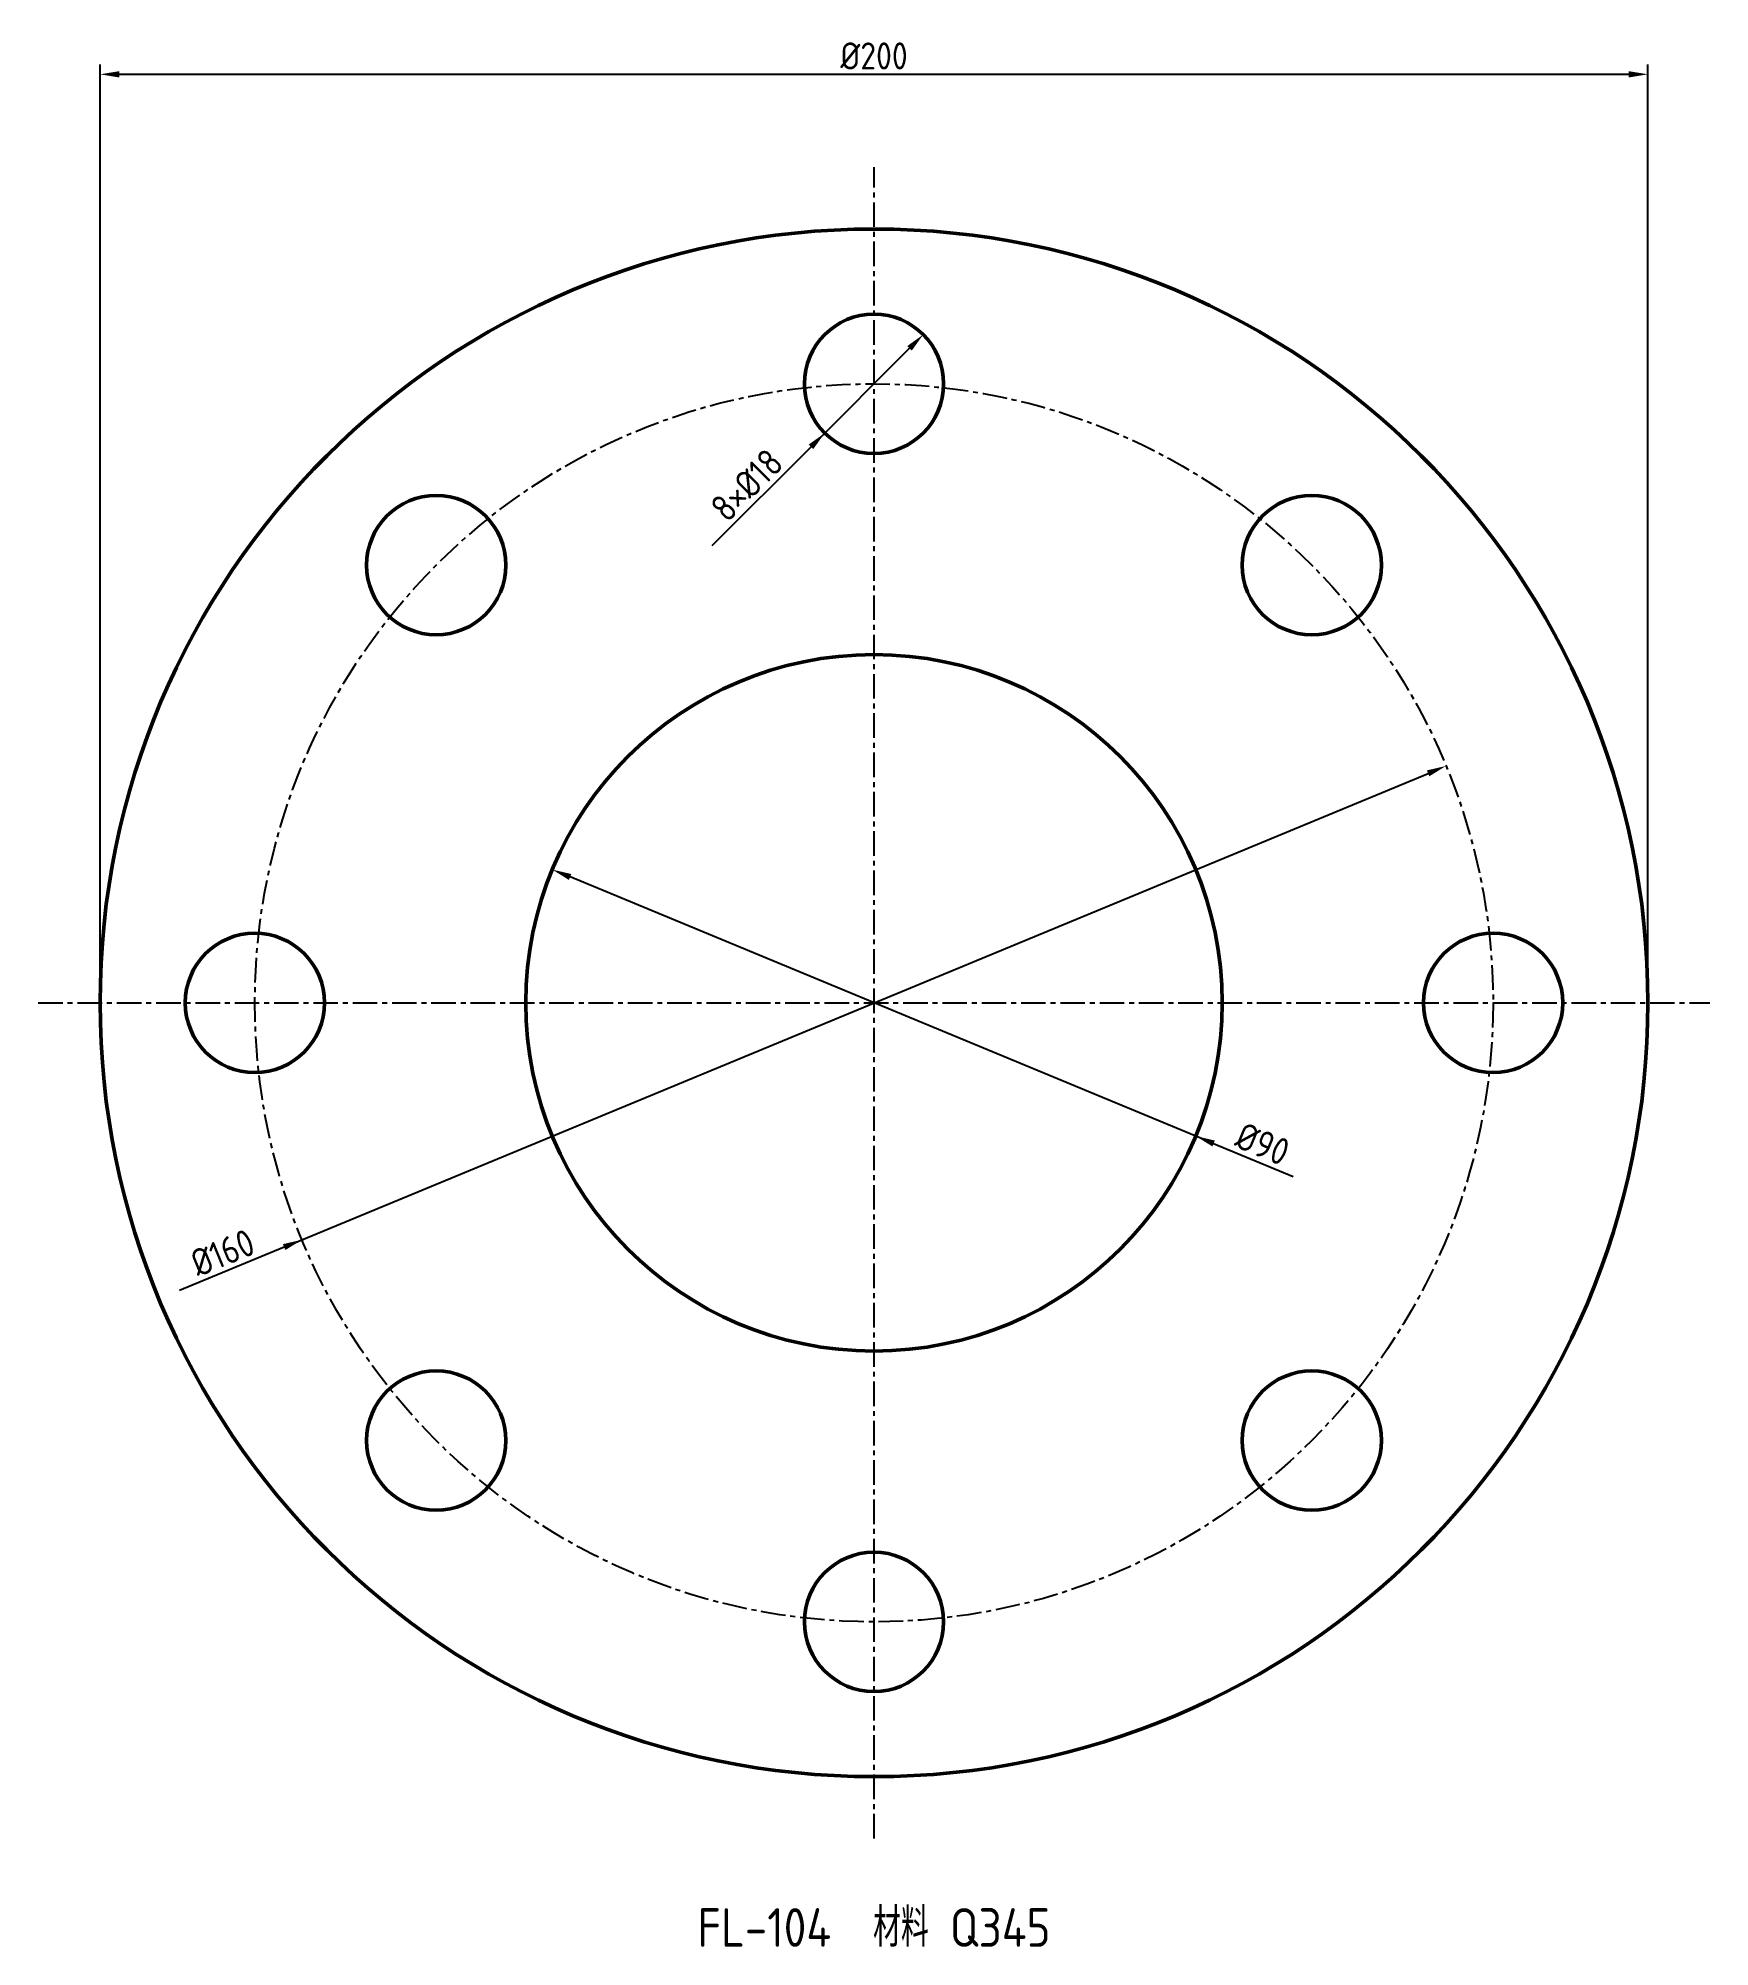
# Model space of a CAD drawing. Header units: millimetres. Extents: x -108 to 108, y -122 to 125.
import ezdxf
from ezdxf.enums import TextEntityAlignment as Align

# ---------------------------------------------------------------- set-up
doc = ezdxf.new("R2010")
doc.units = ezdxf.units.MM
doc.linetypes.add('CENTER', pattern=[5.08, 3.175, -0.635, 0.635, -0.635])
for name, color, linetype, lineweight in [('CENTER', 1, 'CENTER', 25), ('DIM', 3, 'Continuous', 18), ('HOLES', 7, 'Continuous', 50), ('OUTLINE', 7, 'Continuous', 50), ('TEXT', 7, 'Continuous', 25)]:
    doc.layers.add(name, color=color, linetype=linetype, lineweight=lineweight)
doc.styles.get("Standard").update_dxf_attribs({"font": 'gbenor.shx', "bigfont": 'gbcbig.shx'})
doc.dimstyles.new('AGENTCAD', dxfattribs={"dimtxt": 3.5, "dimasz": 2.5, "dimexe": 1.25, "dimexo": 0.625, "dimtad": 1, "dimdsep": 46, "dimtxsty": 'Standard', "dimcen": 2.5, "dimazin": 3, "dimtfac": 1, "dimtmove": 0, "dimatfit": 3})

msp = doc.modelspace()

# ---------------------------------------------------------------- linework, layer by layer
at = {"layer": 'CENTER', "linetype": 'CENTER'}
for p, q in [((0, -108), (0, 108)), ((-108, 0), (108, 0))]:
    msp.add_line(p, q, dxfattribs=at)
msp.add_circle((0, 0), 80, dxfattribs=at)
at = {"layer": 'HOLES'}
for centre in [(0, 80), (-56.569, 56.569), (56.569, 56.569), (-80, 0), (80, 0), (-56.569, -56.569), (56.569, -56.569), (0, -80)]:
    msp.add_circle(centre, 9, dxfattribs=at)
at = {"layer": 'OUTLINE'}
for radius in [100, 45]:
    msp.add_circle((0, 0), radius, dxfattribs=at)

# ---------------------------------------------------------------- texts
at = {"layer": 'TEXT'}
msp.add_text('FL-104  材料 Q345', height=5, dxfattribs=at).set_placement((0, -117), align=Align.TOP_CENTER)

# ---------------------------------------------------------------- dimensions: what is measured, and where the dimension line sits
at = {"layer": 'DIM'}
msp.add_linear_dim(base=(-100, 120), p1=(-100, 0), p2=(100, 0), text='Ø<>', dimstyle='AGENTCAD', dxfattribs=at).render()
msp.add_diameter_dim_2p(p1=(6.364, 86.364), p2=(-6.364, 73.636), text='8×<>', dimstyle='AGENTCAD', dxfattribs=at).render()
for p1, p2 in [((73.91, 30.615), (-73.91, -30.615)), ((-41.575, 17.221), (41.575, -17.221))]:
    msp.add_diameter_dim_2p(p1=p1, p2=p2, dimstyle='AGENTCAD', dxfattribs=at).render()

doc.saveas('drawing.dxf')
